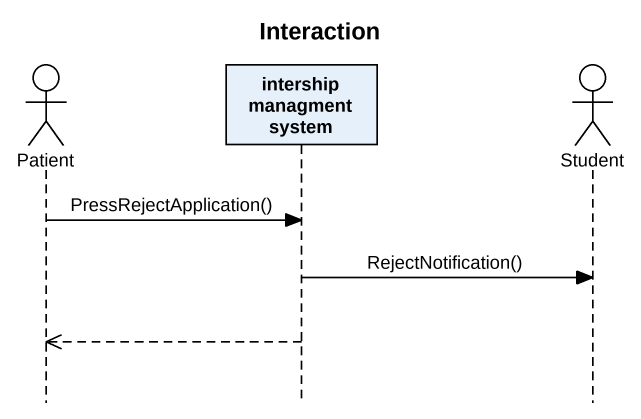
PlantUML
@startuml
title Interaction
hide footbox
actor Patient
participant "intership managment system" as intership_managment_system
actor Student

Patient -> intership_managment_system : PressRejectApplication()
intership_managment_system -> Student : RejectNotification()
intership_managment_system -->> Patient
@enduml
